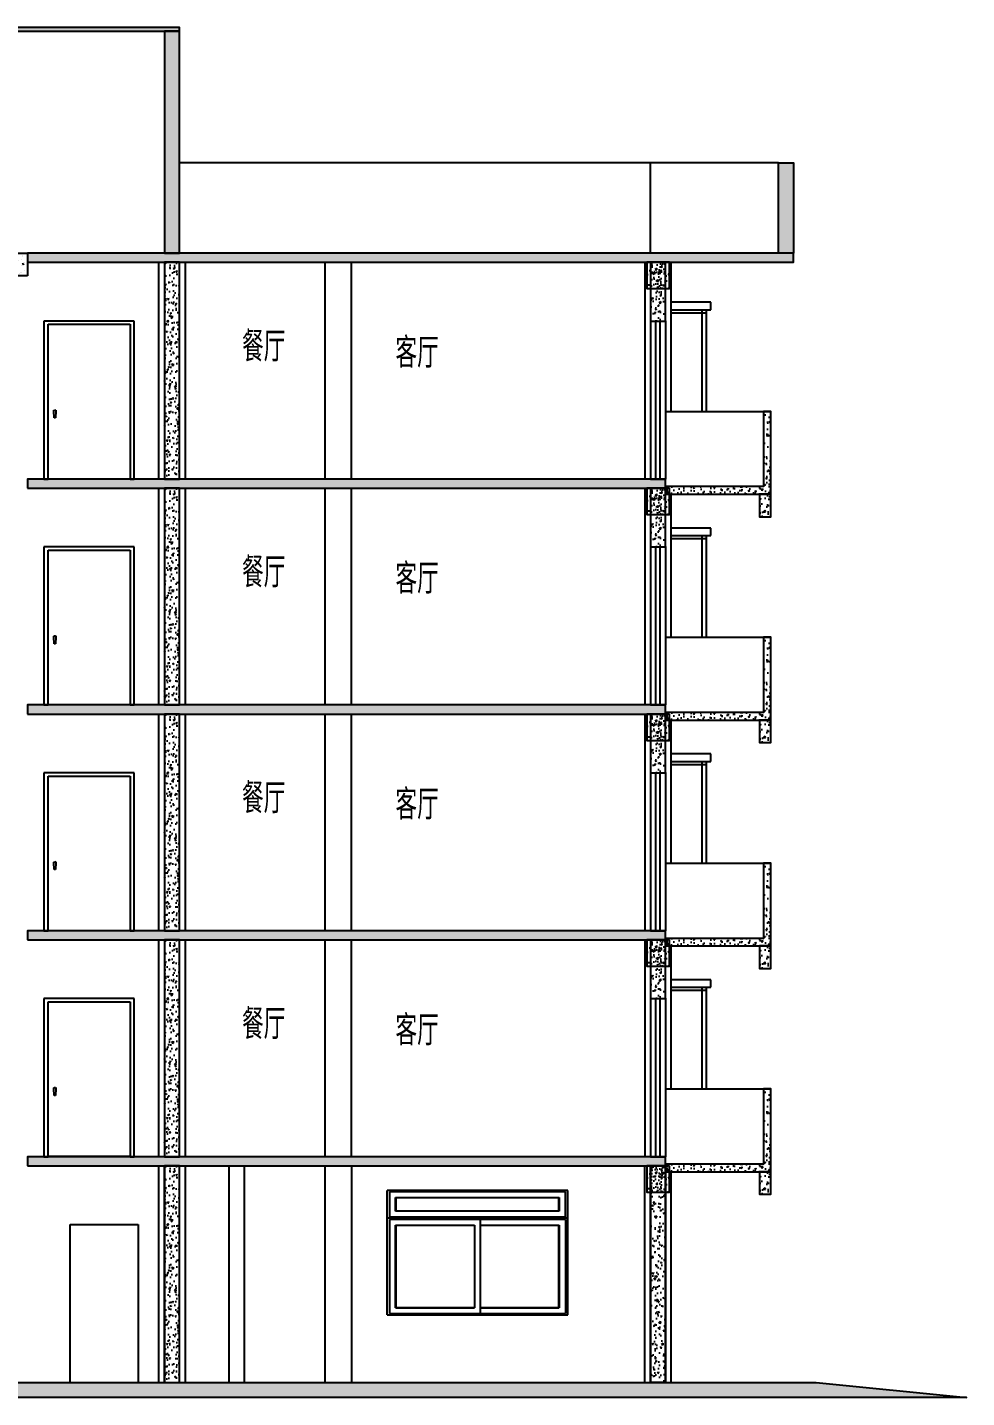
# Model space of a CAD drawing. Extents: x -14624 to 4800, y -200 to 18000.
# Drawn here: x -7680 to 4800, y -200 to 18000 of the extents above; entities that cross this region are included whole.
import ezdxf

# ---------------------------------------------------------------- set-up
doc = ezdxf.new("R2010")
doc.units = 0
doc.header["$LTSCALE"] = 10
doc.header["$MEASUREMENT"] = 0
for name, color, linetype in [('E_BALCONY', 6, 'Continuous'), ('E_LINE', 7, 'Continuous'), ('E_WINDOW', 4, 'Continuous'), ('l#Beam', 40, 'Continuous'), ('l#Wall', 211, 'Continuous'), ('l@Balcony', 35, 'Continuous'), ('l@Beam', 30, 'Continuous'), ('l@Column', 170, 'Continuous'), ('l@Floor', 133, 'Continuous'), ('l@Wall', 201, 'Continuous'), ('S_WALL', 9, 'Continuous'), ('S_WINDOW', 4, 'Continuous')]:
    doc.layers.add(name, color=color, linetype=linetype)
doc.styles.get("Standard").update_dxf_attribs({"font": 'gbenor.shx', "bigfont": 'gbcbig.shx'})
pattern_1 = [(50, (0, 0), (182.1847, -15.9391), [19.05, -209.55]), (355, (0, 0), (-35.2428, 191.0566), [15.24, -167.64]), (100.451, (15.18, -1.33), (146.9425, 175.1167), [16.19, -178.09]), (46.1842, (0, 50.8), (271.079, -42.0423), [28.575, -314.325]), (96.6356, (22.6, 47.3), (237.4042, 247.4256), [24.285, -267.135]), (351.184, (0, 50.8), (237.4046, 247.425), [22.86, -251.46]), (21, (25.4, 38.1), (151.6149, -102.2655), [19.05, -209.55]), (326, (25.4, 38.1), (61.802, 184.188), [15.24, -167.64]), (71.4514, (38.03, 29.58), (213.4165, 81.9229), [16.19, -178.09]), (37.5, (0, 0), (3.0886, 84.55504), [0, -165.608, 0, -170.18, 0, -168.275]), (7.5, (0, 0), (66.81966, 100.18057), [0, -97.028, 0, -161.798, 0, -64.135]), (327.5, (-56.64, 0), (135.5906, -5.72874), [0, -63.5, 0, -198.12, 0, -262.89]), (317.5, (-82.04, 0), (148.1292, 25.4265), [0, -82.55, 0, -131.572, 0, -186.69])]
pattern_2 = [(50, (0, 3000), (182.1847, -15.939), [19.05, -209.55]), (355, (0, 3000), (-35.243, 191.0566), [15.24, -167.64]), (100.451, (15.18, 2998.67), (146.9425, 175.1167), [16.19, -178.09]), (46.1842, (0, 3050.8), (271.079, -42.0423), [28.575, -314.325]), (96.6356, (22.6, 3047.3), (237.404, 247.4256), [24.285, -267.135]), (351.184, (0, 3050.8), (237.405, 247.425), [22.86, -251.46]), (21, (25.4, 3038.1), (151.6149, -102.2655), [19.05, -209.55]), (326, (25.4, 3038.1), (61.802, 184.188), [15.24, -167.64]), (71.4514, (38.03, 3029.58), (213.4165, 81.923), [16.19, -178.09]), (37.5, (0, 3000), (3.0886, 84.55504), [0, -165.608, 0, -170.18, 0, -168.275]), (7.5, (0, 3000), (66.8197, 100.1806), [0, -97.028, 0, -161.798, 0, -64.135]), (327.5, (-56.64, 3000), (135.5906, -5.72874), [0, -63.5, 0, -198.12, 0, -262.89]), (317.5, (-82.04, 3000), (148.1292, 25.4265), [0, -82.55, 0, -131.572, 0, -186.69])]
pattern_3 = [(50, (0, 6000), (182.1847, -15.939), [19.05, -209.55]), (355, (0, 6000), (-35.243, 191.0566), [15.24, -167.64]), (100.451, (15.18, 5998.67), (146.9425, 175.1167), [16.19, -178.09]), (46.1842, (0, 6050.8), (271.079, -42.0423), [28.575, -314.325]), (96.6356, (22.6, 6047.3), (237.404, 247.4256), [24.285, -267.135]), (351.184, (0, 6050.8), (237.405, 247.425), [22.86, -251.46]), (21, (25.4, 6038.1), (151.6149, -102.2655), [19.05, -209.55]), (326, (25.4, 6038.1), (61.802, 184.188), [15.24, -167.64]), (71.4514, (38.03, 6029.58), (213.4165, 81.923), [16.19, -178.09]), (37.5, (0, 6000), (3.0886, 84.55504), [0, -165.608, 0, -170.18, 0, -168.275]), (7.5, (0, 6000), (66.8197, 100.1806), [0, -97.028, 0, -161.798, 0, -64.135]), (327.5, (-56.64, 6000), (135.5906, -5.72874), [0, -63.5, 0, -198.12, 0, -262.89]), (317.5, (-82.04, 6000), (148.1292, 25.4265), [0, -82.55, 0, -131.572, 0, -186.69])]
pattern_4 = [(50, (0, 9000), (182.1847, -15.939), [19.05, -209.55]), (355, (0, 9000), (-35.243, 191.0566), [15.24, -167.64]), (100.451, (15.18, 8998.67), (146.9425, 175.1167), [16.19, -178.09]), (46.1842, (0, 9050.8), (271.079, -42.0423), [28.575, -314.325]), (96.6356, (22.6, 9047.3), (237.404, 247.4256), [24.285, -267.135]), (351.184, (0, 9050.8), (237.405, 247.425), [22.86, -251.46]), (21, (25.4, 9038.1), (151.6149, -102.2655), [19.05, -209.55]), (326, (25.4, 9038.1), (61.802, 184.188), [15.24, -167.64]), (71.4514, (38.03, 9029.58), (213.4165, 81.923), [16.19, -178.09]), (37.5, (0, 9000), (3.0886, 84.55504), [0, -165.608, 0, -170.18, 0, -168.275]), (7.5, (0, 9000), (66.8197, 100.1806), [0, -97.028, 0, -161.798, 0, -64.135]), (327.5, (-56.64, 9000), (135.5906, -5.72874), [0, -63.5, 0, -198.12, 0, -262.89]), (317.5, (-82.04, 9000), (148.1292, 25.4265), [0, -82.55, 0, -131.572, 0, -186.69])]

# ---------------------------------------------------------------- blocks, each defined once
blk = doc.blocks.new('*U2')
at = {"layer": 'E_WINDOW'}
for p, q in [((2400, 1650), (0, 1650)), ((0, 0), (0, 1650)), ((2400, 0), (2400, 1650)), ((2368, 1632), (32, 1632)), ((32, 1632), (32, 1302)), ((112, 1558), (2288, 1558)), ((112, 1375), (112, 1558)), ((114, 1558), (114, 1375)), ((2281, 1375), (2281, 1558)), ((2288, 1558), (2288, 1375)), ((2368, 1302), (2368, 1632)), ((2400, 1283), (0, 1283)), ((32, 1302), (2368, 1302)), ((2288, 1375), (112, 1375)), ((2368, 1265), (32, 1265)), ((32, 1265), (32, 18)), ((112, 1192), (1160, 1192)), ((112, 92), (112, 1192)), ((114, 1192), (114, 93)), ((1160, 1192), (1160, 92)), ((1240, 18), (1240, 1265)), ((1240, 1192), (2288, 1192)), ((2281, 93), (2281, 1192)), ((2288, 1192), (2288, 92)), ((2368, 1265), (2368, 18)), ((0, 0), (2400, 0)), ((32, 18), (2368, 18)), ((1160, 92), (112, 92)), ((114, 93), (1160, 93)), ((1240, 93), (2281, 93)), ((2288, 92), (1240, 92))]:
    blk.add_line(p, q, dxfattribs=at)
blk = doc.blocks.new('*U4')
at = {"layer": 'E_WINDOW'}
for p, q in [((1200, 2100), (0, 2100)), ((0, 2100), (0, 0)), ((55, 2056), (1145, 2056)), ((55, 0), (55, 2056)), ((55, 2056), (1145, 2056)), ((1145, 2056), (1145, 0)), ((1200, 0), (1200, 2100)), ((131, 907), (133, 914)), ((133, 914), (138, 918)), ((138, 918), (146, 920)), ((145, 921), (143, 919)), ((146, 920), (145, 921)), ((146, 920), (153, 918)), ((153, 918), (158, 914)), ((158, 914), (160, 907)), ((131, 909), (130, 907)), ((130, 907), (131, 906)), ((135, 813), (131, 907)), ((155, 813), (135, 813)), ((160, 907), (155, 813)), ((0, 0), (55, 0)), ((1145, 1), (55, 1)), ((1145, 0), (1200, 0))]:
    blk.add_line(p, q, dxfattribs=at)
blk = doc.blocks.new('*U5')
at = {"layer": 'E_WINDOW'}
for p, q in [((525, 1450), (0, 1450)), ((0, 1350), (525, 1350)), ((0, 1310), (465, 1310)), ((405, 1350), (405, 0)), ((465, 1350), (465, 0)), ((525, 1350), (525, 1450))]:
    blk.add_line(p, q, dxfattribs=at)
blk = doc.blocks.new('$TCHSYS$SECTWIN')
for p, q in [((0.35, 0), (0.35, 1)), ((0.65, 0), (0.65, 1))]:
    blk.add_line(p, q)
blk.add_point((1, 1))

msp = doc.modelspace()

# ---------------------------------------------------------------- hatches: boundary and pattern name
at = {"layer": 'l#Beam'}
h = msp.add_hatch(dxfattribs=at)
h.set_pattern_fill('AR-CONC', color=256, scale=100)
h.set_pattern_definition([(50, (2341.28, 11161.5), (182.1847, -15.939), [19.05, -209.55]), (355, (2341.28, 11161.5), (-35.2428, 191.0566), [15.24, -167.64]), (100.451, (2356.47, 11160.17), (146.9425, 175.1167), [16.19, -178.09]), (46.1842, (2341.28, 11212.3), (271.079, -42.0423), [28.575, -314.325]), (96.6356, (2363.87, 11208.8), (237.404, 247.4256), [24.285, -267.135]), (351.184, (2341.28, 11212.3), (237.4046, 247.425), [22.86, -251.46]), (21, (2366.68, 11199.6), (151.6149, -102.2655), [19.05, -209.55]), (326, (2366.68, 11199.6), (61.802, 184.188), [15.24, -167.64]), (71.4514, (2379.32, 11191.08), (213.4165, 81.9229), [16.19, -178.09]), (37.5, (2341.285, 11161.5), (3.0886, 84.55504), [0, -165.608, 0, -170.18, 0, -168.275]), (7.5, (2341.285, 11161.5), (66.8197, 100.1806), [0, -97.028, 0, -161.798, 0, -64.135]), (327.5, (2284.64, 11161.5), (135.5906, -5.72874), [0, -63.5, 0, -198.12, 0, -262.89]), (317.5, (2259.24, 11161.5), (148.1292, 25.4265), [0, -82.55, 0, -131.572, 0, -186.69])])
h.paths.add_polyline_path([(-7680, 15000), (-7880, 15000), (-7880, 14700), (-7680, 14700)])
at = {"layer": 'l@Balcony'}
h = msp.add_hatch(dxfattribs=at)
h.set_pattern_fill('AR-CONC', color=256, scale=100)
h.set_pattern_definition(pattern_4)
h.paths.add_polyline_path([(2200, 12900), (2100, 12900), (2100, 11900), (800, 11900), (800, 11880), (800, 11800), (2200, 11800)])
h = msp.add_hatch(dxfattribs=at)
h.set_pattern_fill('AR-CONC', color=256, scale=100)
h.set_pattern_definition(pattern_3)
h.paths.add_polyline_path([(2200, 9900), (2100, 9900), (2100, 8900), (800, 8900), (800, 8880), (800, 8800), (2200, 8800)])
h = msp.add_hatch(dxfattribs=at)
h.set_pattern_fill('AR-CONC', color=256, scale=100)
h.set_pattern_definition(pattern_2)
h.paths.add_polyline_path([(2200, 6900), (2100, 6900), (2100, 5900), (800, 5900), (800, 5880), (800, 5800), (2200, 5800)])
h = msp.add_hatch(dxfattribs=at)
h.set_pattern_fill('AR-CONC', color=256, scale=100)
h.set_pattern_definition(pattern_1)
h.paths.add_polyline_path([(2200, 3900), (2100, 3900), (2100, 2900), (800, 2900), (800, 2880), (800, 2800), (2200, 2800)])
at = {"layer": 'l@Beam'}
h = msp.add_hatch(dxfattribs=at)
h.set_pattern_fill('AR-CONC', color=256, scale=100)
h.set_pattern_definition([(50, (-1000, 13000), (182.185, -15.939), [19.05, -209.55]), (355, (-1000, 13000), (-35.243, 191.057), [15.24, -167.64]), (100.451, (-984.82, 12998.67), (146.943, 175.117), [16.19, -178.09]), (46.184, (-1000, 13050.8), (271.08, -42.042), [28.575, -314.325]), (96.636, (-977.4, 13047.3), (237.404, 247.426), [24.285, -267.135]), (351.184, (-1000, 13050.8), (237.405, 247.425), [22.86, -251.46]), (21, (-974.6, 13038.1), (151.615, -102.2655), [19.05, -209.55]), (326, (-974.6, 13038.1), (61.802, 184.188), [15.24, -167.64]), (71.4514, (-961.97, 13029.58), (213.416, 81.923), [16.19, -178.09]), (37.5, (-1000, 13000), (3.0886, 84.555), [0, -165.608, 0, -170.18, 0, -168.275]), (7.5, (-1000, 13000), (66.8197, 100.1806), [0, -97.028, 0, -161.798, 0, -64.135]), (327.5, (-1056.64, 13000), (135.5906, -5.7287), [0, -63.5, 0, -198.12, 0, -262.89]), (317.5, (-1082.04, 13000), (148.129, 25.4265), [0, -82.55, 0, -131.572, 0, -186.69])])
h.paths.add_polyline_path([(550, 14880), (550, 14530), (850, 14530), (850, 14880)])
h = msp.add_hatch(dxfattribs=at)
h.set_pattern_fill('AR-CONC', color=256, scale=100)
h.set_pattern_definition([(50, (-1000, 10000), (182.185, -15.939), [19.05, -209.55]), (355, (-1000, 10000), (-35.243, 191.057), [15.24, -167.64]), (100.451, (-984.82, 9998.67), (146.943, 175.117), [16.19, -178.09]), (46.184, (-1000, 10050.8), (271.08, -42.042), [28.575, -314.325]), (96.636, (-977.4, 10047.3), (237.404, 247.426), [24.285, -267.135]), (351.184, (-1000, 10050.8), (237.405, 247.425), [22.86, -251.46]), (21, (-974.6, 10038.1), (151.615, -102.2655), [19.05, -209.55]), (326, (-974.6, 10038.1), (61.802, 184.188), [15.24, -167.64]), (71.4514, (-961.97, 10029.58), (213.416, 81.923), [16.19, -178.09]), (37.5, (-1000, 10000), (3.0886, 84.555), [0, -165.608, 0, -170.18, 0, -168.275]), (7.5, (-1000, 10000), (66.8197, 100.1806), [0, -97.028, 0, -161.798, 0, -64.135]), (327.5, (-1056.64, 10000), (135.5906, -5.7287), [0, -63.5, 0, -198.12, 0, -262.89]), (317.5, (-1082.04, 10000), (148.129, 25.4265), [0, -82.55, 0, -131.572, 0, -186.69])])
h.paths.add_polyline_path([(550, 11880), (550, 11530), (850, 11530), (850, 11880)])
h = msp.add_hatch(dxfattribs=at)
h.set_pattern_fill('AR-CONC', color=256, scale=100)
h.set_pattern_definition(pattern_4)
h.paths.add_polyline_path([(2200, 11800), (2050, 11800), (2050, 11500), (2200, 11500)])
h = msp.add_hatch(dxfattribs=at)
h.set_pattern_fill('AR-CONC', color=256, scale=100)
h.set_pattern_definition([(50, (-1000, 7000), (182.185, -15.939), [19.05, -209.55]), (355, (-1000, 7000), (-35.243, 191.057), [15.24, -167.64]), (100.451, (-984.82, 6998.67), (146.943, 175.117), [16.19, -178.09]), (46.184, (-1000, 7050.8), (271.08, -42.042), [28.575, -314.325]), (96.636, (-977.4, 7047.3), (237.404, 247.426), [24.285, -267.135]), (351.184, (-1000, 7050.8), (237.405, 247.425), [22.86, -251.46]), (21, (-974.6, 7038.1), (151.615, -102.2655), [19.05, -209.55]), (326, (-974.6, 7038.1), (61.802, 184.188), [15.24, -167.64]), (71.4514, (-961.97, 7029.58), (213.416, 81.923), [16.19, -178.09]), (37.5, (-1000, 7000), (3.0886, 84.555), [0, -165.608, 0, -170.18, 0, -168.275]), (7.5, (-1000, 7000), (66.8197, 100.1806), [0, -97.028, 0, -161.798, 0, -64.135]), (327.5, (-1056.64, 7000), (135.5906, -5.7287), [0, -63.5, 0, -198.12, 0, -262.89]), (317.5, (-1082.04, 7000), (148.129, 25.4265), [0, -82.55, 0, -131.572, 0, -186.69])])
h.paths.add_polyline_path([(550, 8880), (550, 8530), (850, 8530), (850, 8880)])
h = msp.add_hatch(dxfattribs=at)
h.set_pattern_fill('AR-CONC', color=256, scale=100)
h.set_pattern_definition(pattern_3)
h.paths.add_polyline_path([(2200, 8800), (2050, 8800), (2050, 8500), (2200, 8500)])
h = msp.add_hatch(dxfattribs=at)
h.set_pattern_fill('AR-CONC', color=256, scale=100)
h.set_pattern_definition([(50, (-1000, 4000), (182.185, -15.939), [19.05, -209.55]), (355, (-1000, 4000), (-35.243, 191.057), [15.24, -167.64]), (100.451, (-984.82, 3998.67), (146.943, 175.117), [16.19, -178.09]), (46.184, (-1000, 4050.8), (271.08, -42.042), [28.575, -314.325]), (96.636, (-977.4, 4047.3), (237.404, 247.426), [24.285, -267.135]), (351.184, (-1000, 4050.8), (237.405, 247.425), [22.86, -251.46]), (21, (-974.6, 4038.1), (151.615, -102.2655), [19.05, -209.55]), (326, (-974.6, 4038.1), (61.802, 184.188), [15.24, -167.64]), (71.4514, (-961.97, 4029.58), (213.416, 81.923), [16.19, -178.09]), (37.5, (-1000, 4000), (3.0886, 84.555), [0, -165.608, 0, -170.18, 0, -168.275]), (7.5, (-1000, 4000), (66.8197, 100.1806), [0, -97.028, 0, -161.798, 0, -64.135]), (327.5, (-1056.64, 4000), (135.5906, -5.7287), [0, -63.5, 0, -198.12, 0, -262.89]), (317.5, (-1082.04, 4000), (148.129, 25.4265), [0, -82.55, 0, -131.572, 0, -186.69])])
h.paths.add_polyline_path([(550, 5880), (550, 5530), (850, 5530), (850, 5880)])
h = msp.add_hatch(dxfattribs=at)
h.set_pattern_fill('AR-CONC', color=256, scale=100)
h.set_pattern_definition(pattern_2)
h.paths.add_polyline_path([(2200, 5800), (2050, 5800), (2050, 5500), (2200, 5500)])
h = msp.add_hatch(dxfattribs=at)
h.set_pattern_fill('AR-CONC', color=256, scale=100)
h.set_pattern_definition([(50, (-1000, 1000), (182.185, -15.939), [19.05, -209.55]), (355, (-1000, 1000), (-35.243, 191.057), [15.24, -167.64]), (100.451, (-984.82, 998.67), (146.943, 175.117), [16.19, -178.09]), (46.184, (-1000, 1050.8), (271.08, -42.042), [28.575, -314.325]), (96.636, (-977.4, 1047.3), (237.404, 247.426), [24.285, -267.135]), (351.184, (-1000, 1050.8), (237.405, 247.425), [22.86, -251.46]), (21, (-974.6, 1038.1), (151.615, -102.2655), [19.05, -209.55]), (326, (-974.6, 1038.1), (61.802, 184.188), [15.24, -167.64]), (71.4514, (-961.97, 1029.58), (213.416, 81.923), [16.19, -178.09]), (37.5, (-1000, 1000), (3.0886, 84.555), [0, -165.608, 0, -170.18, 0, -168.275]), (7.5, (-1000, 1000), (66.8197, 100.1806), [0, -97.028, 0, -161.798, 0, -64.135]), (327.5, (-1056.64, 1000), (135.5906, -5.7287), [0, -63.5, 0, -198.12, 0, -262.89]), (317.5, (-1082.04, 1000), (148.129, 25.4265), [0, -82.55, 0, -131.572, 0, -186.69])])
h.paths.add_polyline_path([(550, 2880), (550, 2530), (850, 2530), (850, 2880)])
h = msp.add_hatch(dxfattribs=at)
h.set_pattern_fill('AR-CONC', color=256, scale=100)
h.set_pattern_definition(pattern_1)
h.paths.add_polyline_path([(2200, 2800), (2050, 2800), (2050, 2500), (2200, 2500)])
at = {"layer": 'l@Floor'}
h = msp.add_hatch(dxfattribs=at)
h.set_pattern_fill('AR-CONC', color=256, scale=100)
h.set_pattern_definition(pattern_1)
h.paths.add_polyline_path([(-5660, 18000), (-11200, 18000), (-11200, 17950), (-5660, 17950)])
h = msp.add_hatch(dxfattribs=at)
h.set_pattern_fill('AR-CONC', color=256, scale=100)
h.set_pattern_definition(pattern_1)
h.paths.add_polyline_path([(2500, 15000), (-7680, 15000), (-7680, 14880), (2500, 14880)])
h = msp.add_hatch(dxfattribs=at)
h.set_pattern_fill('AR-CONC', color=256, scale=100)
h.set_pattern_definition(pattern_4)
h.paths.add_polyline_path([(800, 12000), (-7680, 12000), (-7680, 11880), (800, 11880)])
h = msp.add_hatch(dxfattribs=at)
h.set_pattern_fill('AR-CONC', color=256, scale=100)
h.set_pattern_definition(pattern_3)
h.paths.add_polyline_path([(800, 9000), (-7680, 9000), (-7680, 8880), (800, 8880)])
h = msp.add_hatch(dxfattribs=at)
h.set_pattern_fill('AR-CONC', color=256, scale=100)
h.set_pattern_definition(pattern_2)
h.paths.add_polyline_path([(800, 6000), (-7680, 6000), (-7680, 5880), (800, 5880)])
h = msp.add_hatch(dxfattribs=at)
h.set_pattern_fill('AR-CONC', color=256, scale=100)
h.set_pattern_definition(pattern_1)
h.paths.add_polyline_path([(800, 3000), (-7680, 3000), (-7680, 2880), (800, 2880)])
h = msp.add_hatch(dxfattribs=at)
h.set_pattern_fill('AR-CONC', color=256, scale=100)
h.set_pattern_definition(pattern_1)
h.paths.add_polyline_path([(2800, 0), (-12624, 0), (-14624, -200), (4800, -200)])
at = {"layer": 'l@Wall'}
h = msp.add_hatch(dxfattribs=at)
h.set_pattern_fill('AR-CONC', color=256, scale=100)
h.set_pattern_definition(pattern_1)
h.paths.add_polyline_path([(-11000, 16000), (-11200, 16000), (-11200, 14550), (-11000, 14550)])
h.paths.add_polyline_path([(-11000, 17950), (-11200, 17950), (-11200, 17500), (-11000, 17500)])
h.paths.add_polyline_path([(-5660, 17950), (-5860, 17950), (-5860, 15000), (-5660, 15000)])
h.paths.add_polyline_path([(2500, 16200), (2300, 16200), (2300, 15000), (2500, 15000)])
h = msp.add_hatch(dxfattribs=at)
h.set_pattern_fill('AR-CONC', color=256, scale=100)
h.set_pattern_definition([(50, (0, 12000), (182.1847, -15.939), [19.05, -209.55]), (355, (0, 12000), (-35.243, 191.0566), [15.24, -167.64]), (100.451, (15.18, 11998.67), (146.9425, 175.1167), [16.19, -178.09]), (46.1842, (0, 12050.8), (271.079, -42.042), [28.575, -314.325]), (96.6356, (22.6, 12047.3), (237.404, 247.426), [24.285, -267.135]), (351.184, (0, 12050.8), (237.405, 247.425), [22.86, -251.46]), (21, (25.4, 12038.1), (151.615, -102.2655), [19.05, -209.55]), (326, (25.4, 12038.1), (61.802, 184.188), [15.24, -167.64]), (71.4514, (38.03, 12029.58), (213.4165, 81.923), [16.19, -178.09]), (37.5, (0, 12000), (3.0886, 84.55504), [0, -165.608, 0, -170.18, 0, -168.275]), (7.5, (0, 12000), (66.8197, 100.1806), [0, -97.028, 0, -161.798, 0, -64.135]), (327.5, (-56.64, 12000), (135.5906, -5.72874), [0, -63.5, 0, -198.12, 0, -262.89]), (317.5, (-82.04, 12000), (148.1292, 25.4265), [0, -82.55, 0, -131.572, 0, -186.69])])
h.paths.add_polyline_path([(-5660, 14880), (-5860, 14880), (-5860, 12000), (-5660, 12000)])
h = msp.add_hatch(dxfattribs=at)
h.set_pattern_fill('AR-CONC', color=256, scale=100)
h.set_pattern_definition(pattern_4)
h.paths.add_polyline_path([(800, 14880), (600, 14880), (600, 14100), (800, 14100)])
h = msp.add_hatch(dxfattribs=at)
h.set_pattern_fill('AR-CONC', color=256, scale=100)
h.set_pattern_definition([(50, (0, 9000), (182.1847, -15.939), [19.05, -209.55]), (355, (0, 9000), (-35.243, 191.0566), [15.24, -167.64]), (100.451, (15.18, 8998.67), (146.9425, 175.1167), [16.19, -178.09]), (46.1842, (0, 9050.8), (271.079, -42.042), [28.575, -314.325]), (96.6356, (22.6, 9047.3), (237.404, 247.426), [24.285, -267.135]), (351.184, (0, 9050.8), (237.405, 247.425), [22.86, -251.46]), (21, (25.4, 9038.1), (151.615, -102.2655), [19.05, -209.55]), (326, (25.4, 9038.1), (61.802, 184.188), [15.24, -167.64]), (71.4514, (38.03, 9029.58), (213.4165, 81.923), [16.19, -178.09]), (37.5, (0, 9000), (3.0886, 84.55504), [0, -165.608, 0, -170.18, 0, -168.275]), (7.5, (0, 9000), (66.8197, 100.1806), [0, -97.028, 0, -161.798, 0, -64.135]), (327.5, (-56.64, 9000), (135.5906, -5.72874), [0, -63.5, 0, -198.12, 0, -262.89]), (317.5, (-82.04, 9000), (148.1292, 25.4265), [0, -82.55, 0, -131.572, 0, -186.69])])
h.paths.add_polyline_path([(-5660, 11880), (-5860, 11880), (-5860, 9000), (-5660, 9000)])
h = msp.add_hatch(dxfattribs=at)
h.set_pattern_fill('AR-CONC', color=256, scale=100)
h.set_pattern_definition(pattern_3)
h.paths.add_polyline_path([(800, 11880), (600, 11880), (600, 11100), (800, 11100)])
h = msp.add_hatch(dxfattribs=at)
h.set_pattern_fill('AR-CONC', color=256, scale=100)
h.set_pattern_definition([(50, (0, 6000), (182.1847, -15.939), [19.05, -209.55]), (355, (0, 6000), (-35.243, 191.0566), [15.24, -167.64]), (100.451, (15.18, 5998.67), (146.9425, 175.1167), [16.19, -178.09]), (46.1842, (0, 6050.8), (271.079, -42.042), [28.575, -314.325]), (96.6356, (22.6, 6047.3), (237.404, 247.426), [24.285, -267.135]), (351.184, (0, 6050.8), (237.405, 247.425), [22.86, -251.46]), (21, (25.4, 6038.1), (151.615, -102.2655), [19.05, -209.55]), (326, (25.4, 6038.1), (61.802, 184.188), [15.24, -167.64]), (71.4514, (38.03, 6029.58), (213.4165, 81.923), [16.19, -178.09]), (37.5, (0, 6000), (3.0886, 84.55504), [0, -165.608, 0, -170.18, 0, -168.275]), (7.5, (0, 6000), (66.8197, 100.1806), [0, -97.028, 0, -161.798, 0, -64.135]), (327.5, (-56.64, 6000), (135.5906, -5.72874), [0, -63.5, 0, -198.12, 0, -262.89]), (317.5, (-82.04, 6000), (148.1292, 25.4265), [0, -82.55, 0, -131.572, 0, -186.69])])
h.paths.add_polyline_path([(-5660, 8880), (-5860, 8880), (-5860, 6000), (-5660, 6000)])
h = msp.add_hatch(dxfattribs=at)
h.set_pattern_fill('AR-CONC', color=256, scale=100)
h.set_pattern_definition(pattern_2)
h.paths.add_polyline_path([(800, 8880), (600, 8880), (600, 8100), (800, 8100)])
h = msp.add_hatch(dxfattribs=at)
h.set_pattern_fill('AR-CONC', color=256, scale=100)
h.set_pattern_definition(pattern_2)
h.paths.add_polyline_path([(-5660, 5880), (-5860, 5880), (-5860, 3000), (-5660, 3000)])
h = msp.add_hatch(dxfattribs=at)
h.set_pattern_fill('AR-CONC', color=256, scale=100)
h.set_pattern_definition(pattern_1)
h.paths.add_polyline_path([(800, 5880), (600, 5880), (600, 5100), (800, 5100)])
h = msp.add_hatch(dxfattribs=at)
h.set_pattern_fill('AR-CONC', color=256, scale=100)
h.set_pattern_definition(pattern_1)
h.paths.add_polyline_path([(-5660, 2880), (-5860, 2880), (-5860, 0), (-5660, 0)])
h = msp.add_hatch(dxfattribs=at)
h.set_pattern_fill('AR-CONC', color=256, scale=100)
h.set_pattern_definition(pattern_1)
h.paths.add_polyline_path([(800, 2880), (600, 2880), (600, 0), (800, 0)])

# ---------------------------------------------------------------- linework, layer by layer
at = {"layer": 'E_BALCONY'}
for p, q in [((800, 12900), (2100, 12900)), ((800, 9900), (2100, 9900)), ((800, 6900), (2100, 6900)), ((800, 3900), (2100, 3900))]:
    msp.add_line(p, q, dxfattribs=at)
at = {"layer": 'E_LINE'}
for p, q in [((2300, 16200), (-5660, 16200)), ((600, 15000), (600, 16200)), ((-6260, 12000), (-6260, 14100)), ((600, 14100), (600, 12000)), ((800, 14100), (800, 12000)), ((-6260, 9000), (-6260, 11100)), ((600, 11100), (600, 9000)), ((800, 11100), (800, 9000)), ((-6260, 6000), (-6260, 8100)), ((600, 8100), (600, 6000)), ((800, 8100), (800, 6000)), ((-6260, 3000), (-6260, 5100)), ((600, 5100), (600, 3000)), ((800, 5100), (800, 3000)), ((-7125, 5056), (-7125, 5056)), ((-7125, 3000), (-7125, 3001)), ((-7110, 2100), (-6210, 2100)), ((-7110, 0), (-7110, 2100)), ((-6210, 2100), (-6210, 0)), ((800, 0), (875, 0))]:
    msp.add_line(p, q, dxfattribs=at)
at = {"layer": 'l#Wall'}
for p, q in [((-5000, 0), (-5000, 2880)), ((-4800, 2880), (-4800, 0))]:
    msp.add_line(p, q, dxfattribs=at)
at = {"layer": 'l@Balcony'}
for points in [[(800, 11800), (2200, 11800), (2200, 12900), (2100, 12900), (2100, 11900), (800, 11900), (800, 11800)], [(800, 8800), (2200, 8800), (2200, 9900), (2100, 9900), (2100, 8900), (800, 8900), (800, 8800)], [(800, 5800), (2200, 5800), (2200, 6900), (2100, 6900), (2100, 5900), (800, 5900), (800, 5800)], [(800, 2800), (2200, 2800), (2200, 3900), (2100, 3900), (2100, 2900), (800, 2900), (800, 2800)]]:
    msp.add_lwpolyline(points, dxfattribs=at)
at = {"layer": 'l@Beam'}
for points in [[(-7680, 14700), (-7880, 14700), (-7880, 15000), (-7680, 15000)], [(850, 14880), (550, 14880), (550, 14530), (850, 14530)], [(850, 11880), (550, 11880), (550, 11530), (850, 11530)], [(2200, 11800), (2050, 11800), (2050, 11500), (2200, 11500)], [(850, 8880), (550, 8880), (550, 8530), (850, 8530)], [(2200, 8800), (2050, 8800), (2050, 8500), (2200, 8500)], [(850, 5880), (550, 5880), (550, 5530), (850, 5530)], [(2200, 5800), (2050, 5800), (2050, 5500), (2200, 5500)], [(850, 2880), (550, 2880), (550, 2530), (850, 2530)], [(2200, 2800), (2050, 2800), (2050, 2500), (2200, 2500)]]:
    msp.add_lwpolyline(points, close=True, dxfattribs=at)
at = {"layer": 'l@Column'}
for p, q in [((-5935, 12000), (-5935, 14880)), ((-5585, 14880), (-5585, 12000)), ((-3725, 12000), (-3725, 14880)), ((-3375, 12000), (-3375, 14880)), ((525, 14880), (525, 12000)), ((875, 12900), (875, 14880)), ((-5935, 9000), (-5935, 11880)), ((-5585, 11880), (-5585, 9000)), ((-3725, 9000), (-3725, 11880)), ((-3375, 9000), (-3375, 11880)), ((525, 11880), (525, 9000)), ((875, 9900), (875, 11800)), ((-5935, 6000), (-5935, 8880)), ((-5585, 8880), (-5585, 6000)), ((-3725, 6000), (-3725, 8880)), ((-3375, 6000), (-3375, 8880)), ((525, 8880), (525, 6000)), ((875, 6900), (875, 8800)), ((-5935, 3000), (-5935, 5880)), ((-5585, 5880), (-5585, 3000)), ((-3725, 3000), (-3725, 5880)), ((-3375, 3000), (-3375, 5880)), ((525, 5880), (525, 3000)), ((875, 3900), (875, 5800)), ((-5935, 0), (-5935, 2880)), ((-5585, 2880), (-5585, 0)), ((-3725, 0), (-3725, 2880)), ((-3375, 2880), (-3375, 0)), ((525, 0), (525, 2880)), ((875, 0), (875, 2800))]:
    msp.add_line(p, q, dxfattribs=at)
at = {"layer": 'l@Floor'}
for points in [[(-11200, 17950), (-5660, 17950), (-5660, 18000), (-11200, 18000), (-11200, 17950)], [(-7680, 14880), (2500, 14880), (2500, 15000), (-7680, 15000), (-7680, 14880)], [(-7680, 11880), (800, 11880), (800, 12000), (-7680, 12000), (-7680, 11880)], [(-7680, 8880), (800, 8880), (800, 9000), (-7680, 9000), (-7680, 8880)], [(-7680, 5880), (800, 5880), (800, 6000), (-7680, 6000), (-7680, 5880)], [(-7680, 2880), (800, 2880), (800, 3000), (-7680, 3000), (-7680, 2880)], [(-14624, -200), (-12624, 0), (2800, 0), (4800, -200), (-14624, -200)]]:
    msp.add_lwpolyline(points, dxfattribs=at)
at = {"layer": 'l@Wall'}
for points in [[(-5860, 15000), (-5660, 15000), (-5660, 17950), (-5860, 17950)], [(-5860, 12000), (-5660, 12000), (-5660, 14880), (-5860, 14880)], [(-5860, 9000), (-5660, 9000), (-5660, 11880), (-5860, 11880)], [(-5860, 6000), (-5660, 6000), (-5660, 8880), (-5860, 8880)], [(-5860, 3000), (-5660, 3000), (-5660, 5880), (-5860, 5880)], [(-5860, 0), (-5660, 0), (-5660, 2880), (-5860, 2880)]]:
    msp.add_lwpolyline(points, close=True, dxfattribs=at)
for points in [[(2300, 16200), (2500, 16200), (2500, 15000), (2300, 15000), (2300, 16200)], [(800, 14100), (800, 14880), (600, 14880), (600, 14100), (800, 14100)], [(800, 11100), (800, 11880), (600, 11880), (600, 11100), (800, 11100)], [(800, 8100), (800, 8880), (600, 8880), (600, 8100), (800, 8100)], [(800, 5100), (800, 5880), (600, 5880), (600, 5100), (800, 5100)], [(600, 2880), (800, 2880), (800, 0), (600, 0), (600, 2880)]]:
    msp.add_lwpolyline(points, dxfattribs=at)
at = {"layer": 'S_WALL'}
for p, q in [((-5660, 15000), (-5660, 17880)), ((-5660, 12000), (-5660, 14880)), ((2100, 12900), (2200, 12900)), ((-5660, 9000), (-5660, 11880)), ((600, 12000), (800, 12000)), ((2100, 9900), (2200, 9900)), ((600, 9000), (800, 9000)), ((-5660, 6000), (-5660, 8880)), ((2100, 6900), (2200, 6900)), ((-5660, 3000), (-5660, 5880)), ((600, 6000), (800, 6000)), ((600, 5100), (800, 5100)), ((2100, 3900), (2200, 3900)), ((600, 3000), (800, 3000)), ((800, 0), (800, 3000)), ((-5860, 0), (-5860, 2880)), ((-5660, 0), (-5660, 2880)), ((600, 2880), (600, 0))]:
    msp.add_line(p, q, dxfattribs=at)

# ---------------------------------------------------------------- block references
at = {"layer": 'E_WINDOW'}
for name, p in [('*U5', (875, 12900)), ('*U4', (-7460, 12000)), ('*U5', (875, 9900)), ('*U4', (-7460, 9000)), ('*U5', (875, 6900)), ('*U4', (-7460, 6000)), ('*U5', (875, 3900)), ('*U4', (-7460, 3000)), ('*U2', (-2900, 900))]:
    msp.add_blockref(name, p, dxfattribs=at)
at = {"layer": 'S_WINDOW', "xscale": 200, "yscale": 2100, "zscale": 200}
for p in [(600, 12000), (600, 9000), (600, 6000), (600, 3000)]:
    msp.add_blockref('$TCHSYS$SECTWIN', p, dxfattribs=at)

# ---------------------------------------------------------------- texts
at = {"layer": 'l@Wall', "char_height": 400, "attachment_point": 5}
for s, width, insert in [('餐厅', 960.52, (-4540, 13761)), ('客厅', 584.09, (-2501, 13678)), ('餐厅', 960.52, (-4540, 10761)), ('客厅', 584.09, (-2501, 10678)), ('餐厅', 960.52, (-4540, 7761)), ('客厅', 584.09, (-2501, 7678)), ('餐厅', 960.52, (-4540, 4761)), ('客厅', 584.09, (-2501, 4678))]:
    msp.add_mtext_dynamic_manual_height_columns(s, width=width, gutter_width=1750, heights=[0], dxfattribs=dict(at, insert=insert))

doc.saveas('drawing.dxf')
